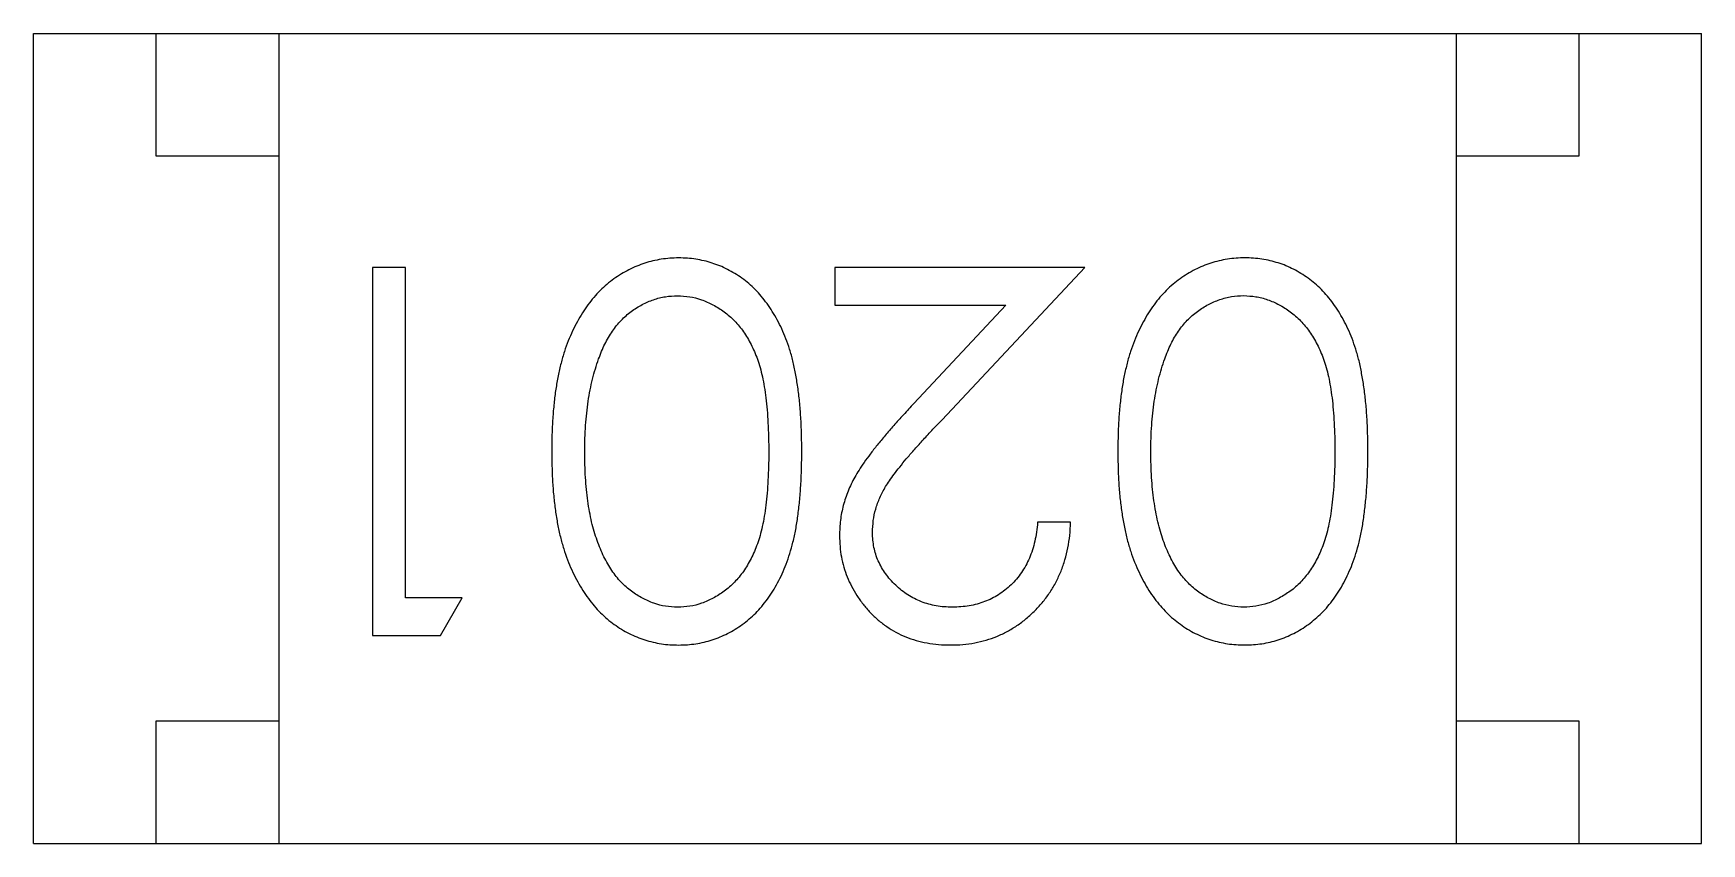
# Model space of a CAD drawing. Header units: millimetres. Extents: x 0 to 297, y 0 to 210.
# Drawn here: x 192.42 to 193.1, y 114.751 to 115.081 of the extents above; entities that cross this region are included whole.
import ezdxf

# ---------------------------------------------------------------- set-up
doc = ezdxf.new("R2010")
doc.units = ezdxf.units.MM
doc.layers.get('0').update_dxf_attribs({"linetype": 'CONTINUOUS'})

msp = doc.modelspace()

# ---------------------------------------------------------------- linework, layer by layer
at = {"color": 7, "linetype": 'Continuous'}
for p, q in [((192.41954, 115.08104), (193.09954, 115.08113)), ((192.41958, 114.75104), (192.41954, 115.08104)), ((192.46954, 115.03105), (192.46954, 115.08105)), ((192.51954, 115.08105), (192.51958, 114.75105)), ((192.99954, 115.08112), (192.99958, 114.75112)), ((193.04954, 115.08112), (193.04954, 115.03112)), ((193.09958, 114.75113), (193.09954, 115.08113)), ((192.51954, 115.03105), (192.46954, 115.03105)), ((193.04954, 115.03112), (192.99954, 115.03112)), ((192.55774, 114.98578), (192.55776, 114.83578)), ((192.5712, 114.98578), (192.55774, 114.98578)), ((192.57122, 114.85116), (192.5712, 114.98578)), ((192.84813, 114.98581), (192.7462, 114.9858)), ((192.7462, 114.9858), (192.74621, 114.97042)), ((192.78996, 114.92373), (192.84813, 114.98581)), ((192.74621, 114.97042), (192.81601, 114.97043)), ((192.81601, 114.97043), (192.77848, 114.93037)), ((192.84237, 114.88197), (192.82891, 114.88197)), ((192.5943, 114.85117), (192.57122, 114.85116)), ((192.5855, 114.83578), (192.5943, 114.85117)), ((192.55776, 114.83578), (192.5855, 114.83578)), ((192.46958, 114.75105), (192.46957, 114.80105)), ((192.46957, 114.80105), (192.51957, 114.80105)), ((192.99957, 114.80112), (193.04957, 114.80112)), ((193.04957, 114.80112), (193.04958, 114.75112)), ((192.41958, 114.75104), (193.09958, 114.75113))]:
    msp.add_line(p, q, dxfattribs=at)
for points, knots in [([(192.68259, 114.98964), (192.6814, 114.98962), (192.67902, 114.98959), (192.67551, 114.98913), (192.67207, 114.98849), (192.66872, 114.98755), (192.66547, 114.98633), (192.66227, 114.9849), (192.65918, 114.98314), (192.65616, 114.98116), (192.65328, 114.9789), (192.65055, 114.97637), (192.64795, 114.9736), (192.64554, 114.97054), (192.64329, 114.96724), (192.64122, 114.96368), (192.63929, 114.95988), (192.63752, 114.95581), (192.6359, 114.95143), (192.63458, 114.94667), (192.6334, 114.94158), (192.63244, 114.93614), (192.63175, 114.93032), (192.63119, 114.92415), (192.63091, 114.91761), (192.63086, 114.91314), (192.63083, 114.91085)], [0, 0, 0, 0, 0.033824, 0.067298, 0.10028, 0.133019, 0.165736, 0.198792, 0.232372, 0.266409, 0.301016, 0.336196, 0.371972, 0.408574, 0.446394, 0.485225, 0.525372, 0.567224, 0.611081, 0.65775, 0.70702, 0.759235, 0.814484, 0.873227, 0.934937, 1, 1, 1, 1]), ([(192.73275, 114.91086), (192.73274, 114.91324), (192.73271, 114.91788), (192.7324, 114.92465), (192.73191, 114.931), (192.73118, 114.93695), (192.73028, 114.94248), (192.72923, 114.94763), (192.7279, 114.95235), (192.72639, 114.95668), (192.72469, 114.96068), (192.72283, 114.9644), (192.72082, 114.96787), (192.71864, 114.97107), (192.71634, 114.97405), (192.71387, 114.97678), (192.71121, 114.97921), (192.70842, 114.98141), (192.70549, 114.98333), (192.70248, 114.98501), (192.69939, 114.98648), (192.69619, 114.9876), (192.69292, 114.98852), (192.68956, 114.98917), (192.68611, 114.98958), (192.68377, 114.98962), (192.68259, 114.98964)], [0, 0, 0, 0, 0.068113, 0.132564, 0.193427, 0.250218, 0.303569, 0.353576, 0.400235, 0.443586, 0.484619, 0.524292, 0.56238, 0.599049, 0.63494, 0.669782, 0.704009, 0.737842, 0.771098, 0.803896, 0.836415, 0.868639, 0.900715, 0.933378, 0.966213, 1, 1, 1, 1]), ([(192.91336, 114.98967), (192.91217, 114.98965), (192.90979, 114.98962), (192.90628, 114.98916), (192.90284, 114.98852), (192.89949, 114.98758), (192.89624, 114.98636), (192.89303, 114.98493), (192.88995, 114.98317), (192.88693, 114.98119), (192.88405, 114.97893), (192.88132, 114.9764), (192.87871, 114.97363), (192.87631, 114.97057), (192.87406, 114.96727), (192.87199, 114.96371), (192.87006, 114.95991), (192.86829, 114.95584), (192.86667, 114.95146), (192.86535, 114.9467), (192.86417, 114.94161), (192.86321, 114.93617), (192.86251, 114.93035), (192.86196, 114.92418), (192.86168, 114.91764), (192.86163, 114.91317), (192.8616, 114.91088)], [0, 0, 0, 0, 0.033824, 0.067298, 0.10028, 0.133019, 0.165736, 0.198792, 0.232372, 0.266409, 0.301016, 0.336196, 0.371972, 0.408574, 0.446394, 0.485225, 0.525372, 0.567224, 0.611081, 0.65775, 0.70702, 0.759235, 0.814484, 0.873227, 0.934937, 1, 1, 1, 1]), ([(192.96352, 114.91089), (192.96351, 114.91327), (192.96348, 114.91791), (192.96317, 114.92468), (192.96268, 114.93103), (192.96195, 114.93698), (192.96105, 114.94251), (192.96, 114.94766), (192.95867, 114.95238), (192.95716, 114.95671), (192.95546, 114.96071), (192.9536, 114.96443), (192.95159, 114.9679), (192.94941, 114.9711), (192.94711, 114.97408), (192.94464, 114.97681), (192.94198, 114.97924), (192.93919, 114.98144), (192.93626, 114.98336), (192.93325, 114.98504), (192.93016, 114.98651), (192.92696, 114.98763), (192.92369, 114.98855), (192.92033, 114.9892), (192.91688, 114.98961), (192.91454, 114.98965), (192.91336, 114.98967)], [0, 0, 0, 0, 0.068113, 0.132564, 0.193427, 0.250218, 0.303569, 0.353576, 0.400235, 0.443586, 0.484619, 0.524292, 0.56238, 0.599049, 0.63494, 0.669782, 0.704009, 0.737842, 0.771098, 0.803896, 0.836415, 0.868639, 0.900715, 0.933378, 0.966213, 1, 1, 1, 1]), ([(192.64996, 114.9485), (192.65035, 114.94955), (192.65111, 114.95159), (192.65244, 114.95453), (192.6539, 114.95725), (192.65551, 114.95977), (192.65726, 114.96208), (192.6591, 114.96422), (192.66111, 114.96614), (192.66392, 114.96838), (192.66761, 114.97074), (192.67231, 114.97273), (192.67716, 114.97405), (192.68048, 114.97419), (192.68214, 114.97425)], [0, 0, 0, 0, 0.075949, 0.148549, 0.218996, 0.286119, 0.351826, 0.416074, 0.478265, 0.540325, 0.660405, 0.774606, 0.887187, 1, 1, 1, 1]), ([(192.68214, 114.97425), (192.68379, 114.97417), (192.6871, 114.97401), (192.69197, 114.97271), (192.69671, 114.97063), (192.70048, 114.96825), (192.70333, 114.96595), (192.70539, 114.96403), (192.70727, 114.96188), (192.70905, 114.95957), (192.71068, 114.95706), (192.71214, 114.95435), (192.7135, 114.95145), (192.71475, 114.94834), (192.71584, 114.94493), (192.71677, 114.94116), (192.71753, 114.93701), (192.7182, 114.93251), (192.71866, 114.92761), (192.71901, 114.92234), (192.71927, 114.91669), (192.71928, 114.9128), (192.71929, 114.9108)], [0, 0, 0, 0, 0.060034, 0.120278, 0.182348, 0.247919, 0.281641, 0.315701, 0.350322, 0.385703, 0.421819, 0.459196, 0.497866, 0.538301, 0.58121, 0.628183, 0.679403, 0.734699, 0.794074, 0.858416, 0.927049, 1, 1, 1, 1]), ([(192.88073, 114.94853), (192.88112, 114.94958), (192.88188, 114.95162), (192.88321, 114.95456), (192.88467, 114.95728), (192.88628, 114.9598), (192.88803, 114.96211), (192.88987, 114.96425), (192.89188, 114.96617), (192.89469, 114.96841), (192.89838, 114.97077), (192.90308, 114.97276), (192.90793, 114.97408), (192.91125, 114.97422), (192.91291, 114.97428)], [0, 0, 0, 0, 0.075949, 0.148549, 0.218996, 0.286119, 0.351826, 0.416074, 0.478265, 0.540325, 0.660405, 0.774606, 0.887187, 1, 1, 1, 1]), ([(192.91291, 114.97428), (192.91456, 114.9742), (192.91787, 114.97404), (192.92274, 114.97273), (192.92748, 114.97066), (192.93124, 114.96828), (192.93409, 114.96598), (192.93616, 114.96406), (192.93804, 114.96191), (192.93982, 114.9596), (192.94145, 114.95709), (192.94291, 114.95438), (192.94427, 114.95148), (192.94552, 114.94837), (192.94661, 114.94496), (192.94753, 114.94119), (192.94829, 114.93704), (192.94897, 114.93254), (192.94943, 114.92764), (192.94978, 114.92237), (192.95004, 114.91672), (192.95005, 114.91283), (192.95006, 114.91083)], [0, 0, 0, 0, 0.060034, 0.120278, 0.182348, 0.247919, 0.281641, 0.315701, 0.350322, 0.385703, 0.421819, 0.459196, 0.497866, 0.538301, 0.58121, 0.628183, 0.679403, 0.734699, 0.794074, 0.858416, 0.927049, 1, 1, 1, 1]), ([(192.64429, 114.91079), (192.64431, 114.91259), (192.64434, 114.91614), (192.64461, 114.92136), (192.64507, 114.92638), (192.64564, 114.9312), (192.64648, 114.9358), (192.64741, 114.94023), (192.64859, 114.94444), (192.64951, 114.94716), (192.64996, 114.9485)], [0, 0, 0, 0, 0.141157, 0.277773, 0.409244, 0.535676, 0.657497, 0.775458, 0.889412, 1, 1, 1, 1]), ([(192.87506, 114.91082), (192.87508, 114.91262), (192.87511, 114.91617), (192.87538, 114.92139), (192.87584, 114.92641), (192.87641, 114.93123), (192.87725, 114.93583), (192.87818, 114.94026), (192.87936, 114.94447), (192.88028, 114.94719), (192.88073, 114.94853)], [0, 0, 0, 0, 0.141157, 0.277773, 0.409244, 0.535676, 0.657497, 0.775458, 0.889412, 1, 1, 1, 1]), ([(192.77848, 114.93037), (192.77705, 114.92883), (192.77428, 114.92586), (192.77033, 114.92151), (192.76677, 114.91737), (192.76358, 114.91349), (192.76072, 114.90987), (192.75826, 114.90648), (192.75615, 114.90333), (192.75382, 114.89951), (192.75151, 114.89476), (192.74959, 114.88886), (192.74836, 114.88278), (192.74821, 114.87864), (192.74814, 114.87655)], [0, 0, 0, 0, 0.09953, 0.192079, 0.277712, 0.357454, 0.429648, 0.495771, 0.555538, 0.608657, 0.707578, 0.804328, 0.901298, 1, 1, 1, 1]), ([(192.7616, 114.87775), (192.76166, 114.87938), (192.76179, 114.88261), (192.76283, 114.8874), (192.76453, 114.89205), (192.76651, 114.89586), (192.76855, 114.89898), (192.77044, 114.90167), (192.77279, 114.90459), (192.77544, 114.90787), (192.77852, 114.91141), (192.78198, 114.91526), (192.78583, 114.91941), (192.78855, 114.92225), (192.78996, 114.92373)], [0, 0, 0, 0, 0.088014, 0.174976, 0.2638, 0.355443, 0.406413, 0.465519, 0.533076, 0.609353, 0.693899, 0.787171, 0.889197, 1, 1, 1, 1]), ([(192.63083, 114.91085), (192.63086, 114.90854), (192.63091, 114.90405), (192.6312, 114.89749), (192.63174, 114.89128), (192.63248, 114.88544), (192.63344, 114.87996), (192.6346, 114.87484), (192.63602, 114.87009), (192.6376, 114.86566), (192.63944, 114.86159), (192.64134, 114.85774), (192.64346, 114.85419), (192.6457, 114.85088), (192.64812, 114.84786), (192.65068, 114.84508), (192.6534, 114.84256), (192.65628, 114.84033), (192.65925, 114.83834), (192.66235, 114.83663), (192.66552, 114.83517), (192.66878, 114.83401), (192.67211, 114.83307), (192.67554, 114.83241), (192.67905, 114.83201), (192.68142, 114.83197), (192.68261, 114.83195)], [0, 0, 0, 0, 0.065278, 0.127205, 0.186168, 0.241675, 0.294115, 0.343609, 0.390387, 0.434463, 0.476646, 0.517002, 0.555936, 0.593716, 0.630057, 0.665601, 0.700745, 0.734917, 0.768681, 0.802087, 0.834849, 0.867433, 0.900138, 0.932806, 0.966212, 1, 1, 1, 1]), ([(192.68216, 114.84733), (192.68052, 114.84742), (192.67724, 114.84759), (192.67238, 114.84883), (192.66772, 114.85097), (192.66397, 114.85331), (192.66111, 114.8556), (192.65906, 114.85761), (192.6571, 114.85982), (192.6553, 114.86231), (192.65361, 114.86502), (192.65206, 114.86797), (192.65061, 114.87114), (192.64928, 114.87456), (192.64813, 114.87824), (192.64705, 114.88214), (192.64625, 114.88632), (192.6455, 114.89072), (192.64499, 114.89539), (192.64454, 114.90029), (192.64436, 114.90546), (192.64431, 114.90898), (192.64429, 114.91079)], [0, 0, 0, 0, 0.059689, 0.119507, 0.181075, 0.246162, 0.279894, 0.314468, 0.350403, 0.387474, 0.426147, 0.466624, 0.508745, 0.553328, 0.600058, 0.649177, 0.700552, 0.754894, 0.811825, 0.871514, 0.934319, 1, 1, 1, 1]), ([(192.71929, 114.9108), (192.71929, 114.90878), (192.71928, 114.90488), (192.71901, 114.89922), (192.71868, 114.89393), (192.71815, 114.88903), (192.71756, 114.8845), (192.71673, 114.88037), (192.71582, 114.87661), (192.71473, 114.8732), (192.71348, 114.87008), (192.71213, 114.86718), (192.71063, 114.86448), (192.709, 114.86197), (192.70726, 114.85964), (192.70537, 114.85751), (192.70335, 114.85557), (192.70048, 114.85332), (192.69674, 114.85097), (192.69204, 114.84882), (192.68714, 114.84759), (192.68382, 114.84742), (192.68216, 114.84733)], [0, 0, 0, 0, 0.073302, 0.142286, 0.206253, 0.266017, 0.321612, 0.372532, 0.419497, 0.462398, 0.502825, 0.541489, 0.579034, 0.615143, 0.650298, 0.684912, 0.718701, 0.752189, 0.817245, 0.879117, 0.939613, 1, 1, 1, 1]), ([(192.68261, 114.83195), (192.68379, 114.83197), (192.68613, 114.83201), (192.68958, 114.83242), (192.69295, 114.83307), (192.69624, 114.83402), (192.69946, 114.83517), (192.70257, 114.83664), (192.7056, 114.83835), (192.70856, 114.8403), (192.71136, 114.84253), (192.71404, 114.84496), (192.71649, 114.84769), (192.71882, 114.85065), (192.72097, 114.85387), (192.723, 114.8573), (192.72482, 114.86101), (192.72649, 114.86497), (192.72797, 114.86928), (192.72925, 114.87398), (192.73037, 114.87909), (192.73121, 114.88463), (192.7319, 114.8906), (192.73241, 114.89698), (192.73271, 114.90378), (192.73274, 114.90846), (192.73275, 114.91086)], [0, 0, 0, 0, 0.033742, 0.066533, 0.099153, 0.13154, 0.164087, 0.196563, 0.229707, 0.263315, 0.297504, 0.331686, 0.366482, 0.4021, 0.438958, 0.476748, 0.515985, 0.556589, 0.599519, 0.645765, 0.695487, 0.748721, 0.805687, 0.866754, 0.931405, 1, 1, 1, 1]), ([(192.8616, 114.91088), (192.86163, 114.90857), (192.86168, 114.90408), (192.86197, 114.89752), (192.86251, 114.89131), (192.86325, 114.88547), (192.86421, 114.87999), (192.86537, 114.87487), (192.86679, 114.87012), (192.86837, 114.86569), (192.87021, 114.86161), (192.87211, 114.85777), (192.87423, 114.85422), (192.87646, 114.85091), (192.87889, 114.84789), (192.88145, 114.84511), (192.88417, 114.84259), (192.88705, 114.84036), (192.89002, 114.83836), (192.89312, 114.83666), (192.89629, 114.8352), (192.89955, 114.83404), (192.90288, 114.8331), (192.90631, 114.83244), (192.90982, 114.83204), (192.91219, 114.832), (192.91338, 114.83198)], [0, 0, 0, 0, 0.065278, 0.127205, 0.186168, 0.241675, 0.294115, 0.343609, 0.390387, 0.434463, 0.476646, 0.517002, 0.555936, 0.593716, 0.630057, 0.665601, 0.700745, 0.734917, 0.768681, 0.802087, 0.834849, 0.867433, 0.900138, 0.932806, 0.966212, 1, 1, 1, 1]), ([(192.91293, 114.84736), (192.91129, 114.84745), (192.90801, 114.84762), (192.90315, 114.84886), (192.89849, 114.851), (192.89474, 114.85334), (192.89187, 114.85563), (192.88983, 114.85764), (192.88787, 114.85985), (192.88607, 114.86234), (192.88438, 114.86505), (192.88283, 114.868), (192.88138, 114.87117), (192.88005, 114.87459), (192.8789, 114.87827), (192.87782, 114.88217), (192.87702, 114.88635), (192.87627, 114.89075), (192.87576, 114.89542), (192.87531, 114.90032), (192.87513, 114.90549), (192.87508, 114.90901), (192.87506, 114.91082)], [0, 0, 0, 0, 0.059689, 0.119507, 0.181075, 0.246162, 0.279894, 0.314468, 0.350403, 0.387474, 0.426147, 0.466624, 0.508745, 0.553328, 0.600058, 0.649177, 0.700552, 0.754894, 0.811825, 0.871514, 0.934319, 1, 1, 1, 1]), ([(192.95006, 114.91083), (192.95005, 114.90881), (192.95005, 114.90491), (192.94978, 114.89925), (192.94945, 114.89396), (192.94892, 114.88906), (192.94833, 114.88453), (192.9475, 114.8804), (192.94659, 114.87664), (192.9455, 114.87323), (192.94425, 114.87011), (192.9429, 114.86721), (192.9414, 114.86451), (192.93977, 114.862), (192.93803, 114.85967), (192.93614, 114.85754), (192.93412, 114.8556), (192.93125, 114.85335), (192.92751, 114.851), (192.92281, 114.84885), (192.91791, 114.84762), (192.91459, 114.84745), (192.91293, 114.84736)], [0, 0, 0, 0, 0.073302, 0.142286, 0.206253, 0.266017, 0.321612, 0.372532, 0.419497, 0.462398, 0.502825, 0.541489, 0.579034, 0.615143, 0.650298, 0.684912, 0.718701, 0.752189, 0.817245, 0.879117, 0.939613, 1, 1, 1, 1]), ([(192.91338, 114.83198), (192.91456, 114.832), (192.9169, 114.83204), (192.92035, 114.83245), (192.92372, 114.8331), (192.92701, 114.83405), (192.93023, 114.8352), (192.93334, 114.83667), (192.93637, 114.83838), (192.93933, 114.84033), (192.94213, 114.84256), (192.94481, 114.84499), (192.94726, 114.84772), (192.94959, 114.85068), (192.95174, 114.8539), (192.95377, 114.85733), (192.95559, 114.86104), (192.95726, 114.865), (192.95874, 114.86931), (192.96002, 114.87401), (192.96114, 114.87912), (192.96198, 114.88466), (192.96267, 114.89063), (192.96318, 114.89701), (192.96348, 114.90381), (192.96351, 114.90848), (192.96352, 114.91089)], [0, 0, 0, 0, 0.033742, 0.066533, 0.099153, 0.13154, 0.164087, 0.196563, 0.229707, 0.263315, 0.297504, 0.331686, 0.366482, 0.4021, 0.438958, 0.476748, 0.515985, 0.556589, 0.599519, 0.645765, 0.695487, 0.748721, 0.805687, 0.866754, 0.931405, 1, 1, 1, 1]), ([(192.79346, 114.83196), (192.79513, 114.832), (192.79843, 114.83207), (192.80326, 114.83275), (192.80788, 114.83387), (192.81232, 114.83539), (192.81652, 114.83741), (192.82054, 114.83982), (192.82437, 114.84268), (192.82792, 114.84599), (192.83118, 114.84959), (192.83406, 114.85349), (192.83649, 114.85765), (192.83852, 114.86205), (192.84015, 114.86667), (192.84131, 114.87156), (192.84211, 114.87667), (192.84228, 114.88018), (192.84237, 114.88197)], [0, 0, 0, 0, 0.06445, 0.126725, 0.187421, 0.247417, 0.306749, 0.366595, 0.427749, 0.490235, 0.553031, 0.614805, 0.676505, 0.738096, 0.801021, 0.864897, 0.931209, 1, 1, 1, 1]), ([(192.82891, 114.88197), (192.82878, 114.88063), (192.82853, 114.87803), (192.82779, 114.87425), (192.82685, 114.8707), (192.82562, 114.86737), (192.8241, 114.86429), (192.82236, 114.86143), (192.82037, 114.85879), (192.8181, 114.85642), (192.81564, 114.85429), (192.81303, 114.85241), (192.81025, 114.85084), (192.80731, 114.84958), (192.80423, 114.84858), (192.80101, 114.84786), (192.79762, 114.84744), (192.79532, 114.84738), (192.79415, 114.84735)], [0, 0, 0, 0, 0.073648, 0.143686, 0.210962, 0.275557, 0.338064, 0.399311, 0.4594, 0.51934, 0.579024, 0.637809, 0.695959, 0.754122, 0.813113, 0.873453, 0.935561, 1, 1, 1, 1]), ([(192.74814, 114.87655), (192.74819, 114.87506), (192.74827, 114.87214), (192.74885, 114.86783), (192.74986, 114.86368), (192.75119, 114.85966), (192.753, 114.85582), (192.75517, 114.85213), (192.7577, 114.84855), (192.76064, 114.8452), (192.76383, 114.84206), (192.76739, 114.83939), (192.77113, 114.83709), (192.77512, 114.83517), (192.77937, 114.83374), (192.78387, 114.83272), (192.78858, 114.83207), (192.79181, 114.832), (192.79346, 114.83196)], [0, 0, 0, 0, 0.06271, 0.123347, 0.183401, 0.242828, 0.302097, 0.36242, 0.423725, 0.487032, 0.550491, 0.612709, 0.674265, 0.73617, 0.799211, 0.863483, 0.930525, 1, 1, 1, 1]), ([(192.79415, 114.84735), (192.79302, 114.84738), (192.79082, 114.84743), (192.78759, 114.84787), (192.78449, 114.84855), (192.78152, 114.84955), (192.77868, 114.85081), (192.77598, 114.85236), (192.77343, 114.8542), (192.77101, 114.85629), (192.76881, 114.85857), (192.7669, 114.861), (192.76526, 114.86351), (192.7639, 114.86614), (192.76287, 114.8689), (192.76216, 114.87175), (192.76168, 114.87471), (192.76163, 114.87673), (192.7616, 114.87775)], [0, 0, 0, 0, 0.068027, 0.133505, 0.19695, 0.26027, 0.322741, 0.384982, 0.448465, 0.513424, 0.578224, 0.640011, 0.700094, 0.760067, 0.819012, 0.877878, 0.938035, 1, 1, 1, 1])]:
    msp.add_open_spline(points, degree=3, knots=knots, dxfattribs=at)

doc.saveas('drawing.dxf')
